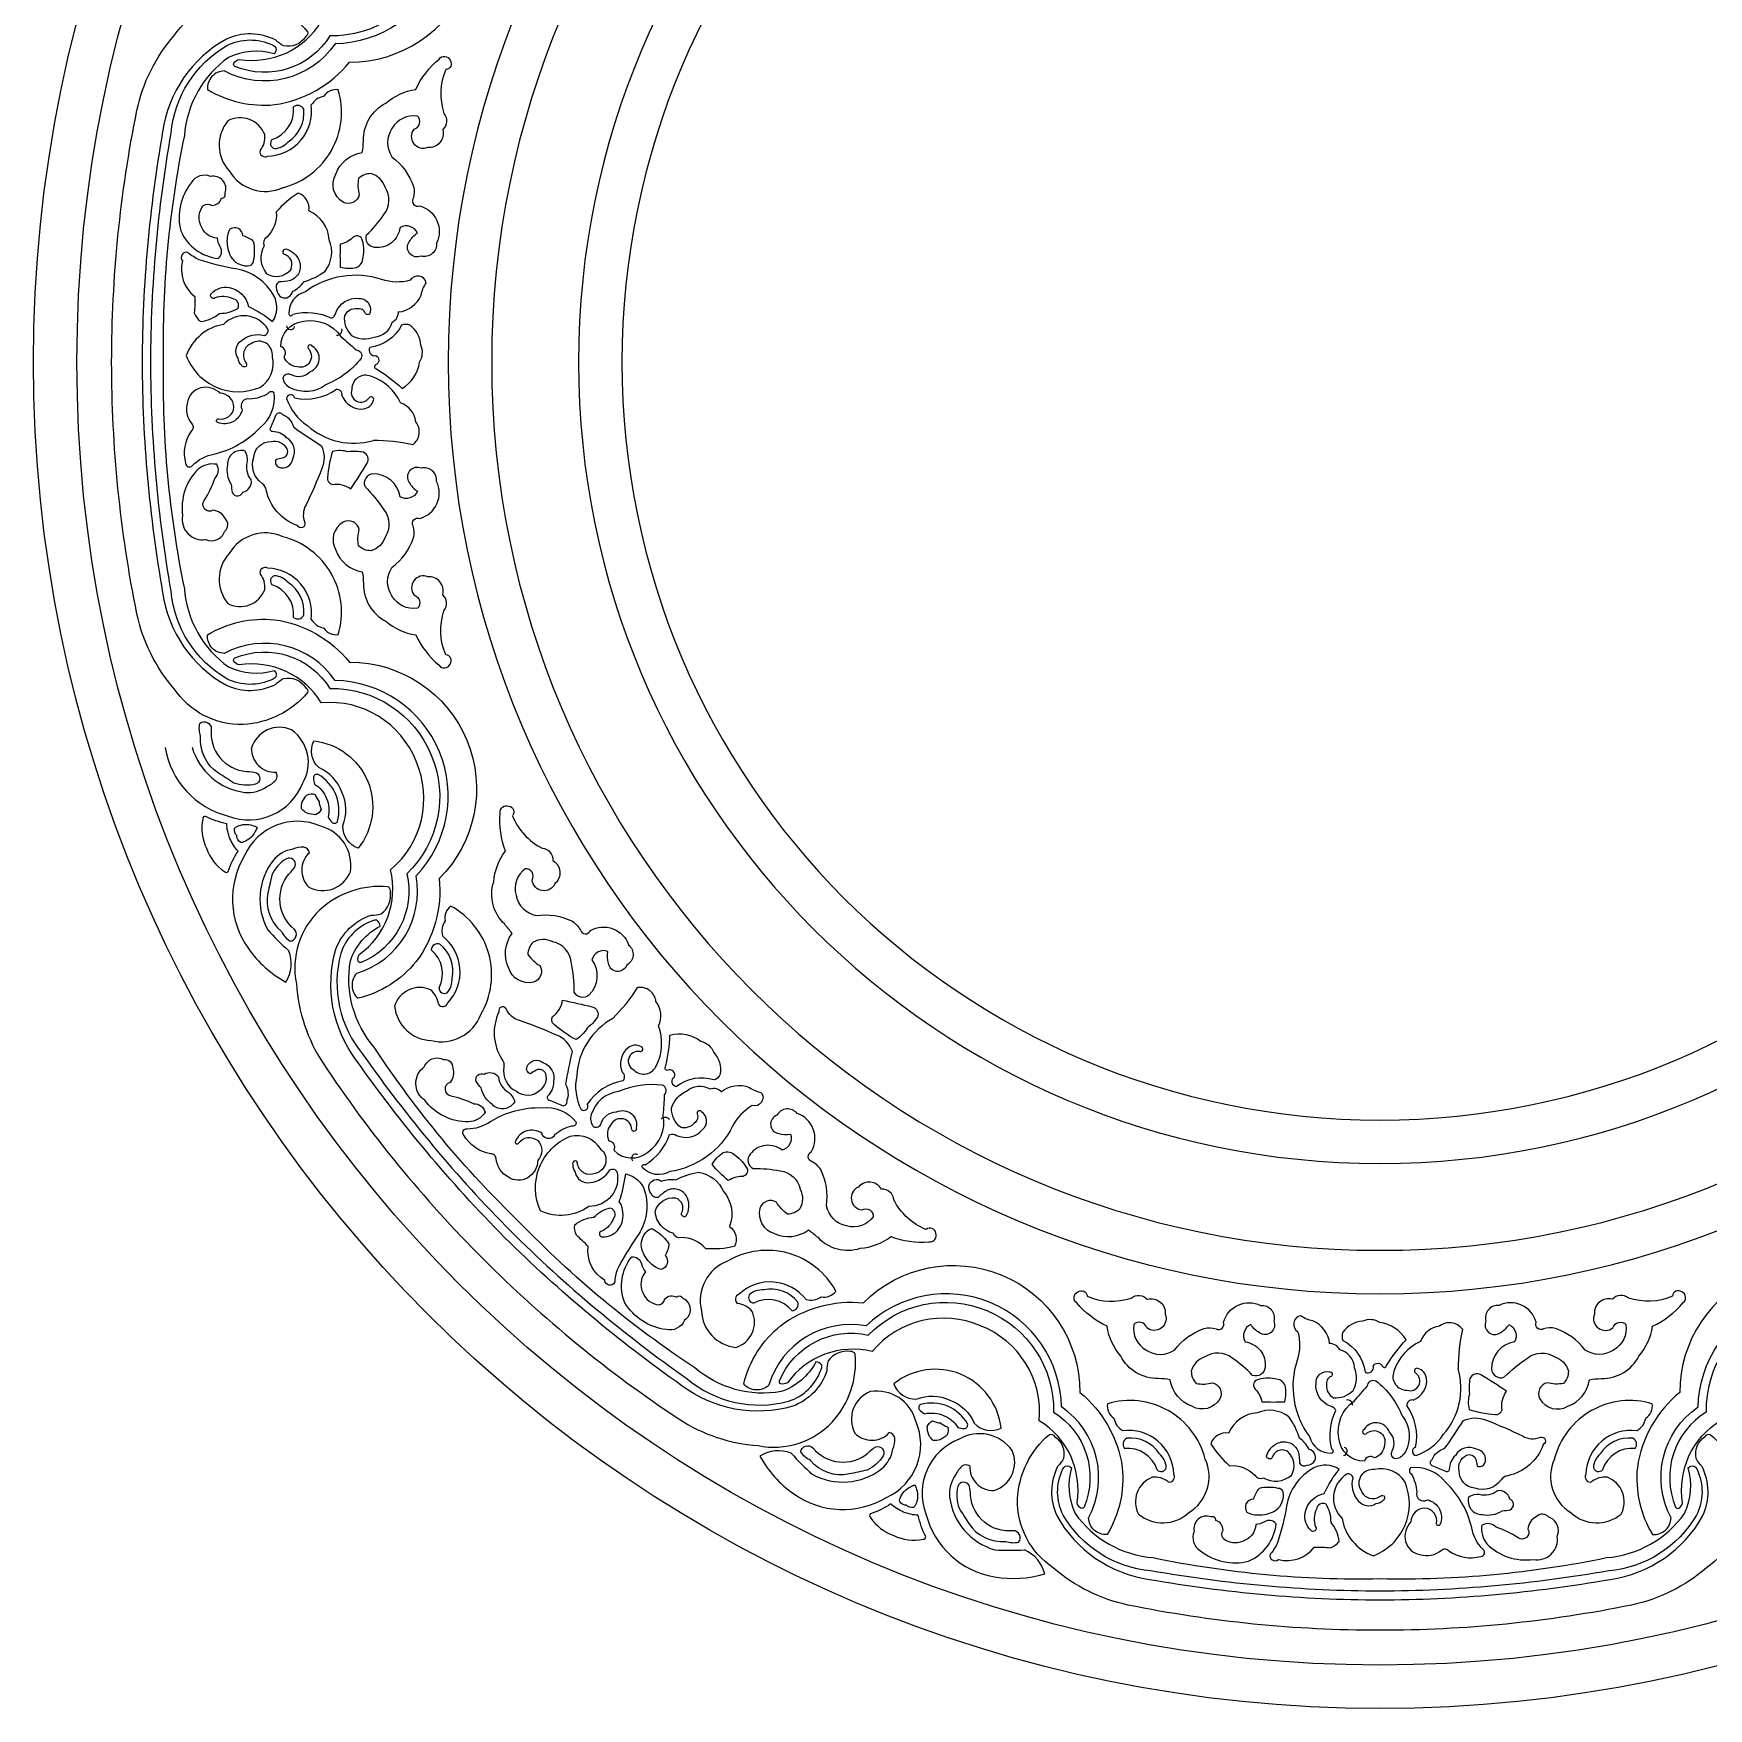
# Model space of a CAD drawing. Extents: x -66030 to 95157, y -13132 to 45879.
# Drawn here: x 24911 to 25836, y 15233 to 16159 of the extents above; entities that cross this region are included whole.
import ezdxf

# ---------------------------------------------------------------- set-up
doc = ezdxf.new("R2010")
doc.units = 0
doc.header["$LTSCALE"] = 100
doc.header["$MEASUREMENT"] = 0
for name, color, linetype in [('3', 11, 'CONTINUOUS'), ('4', 121, 'CONTINUOUS'), ('7', 105, 'CONTINUOUS')]:
    doc.layers.add(name, color=color, linetype=linetype)

msp = doc.modelspace()

# ---------------------------------------------------------------- linework, layer by layer
at = {"layer": '3'}
for points in [[(25134.96, 16192.34, -0.297565), (25077.35, 16152.96, -0.381293), (25016.11, 16138.02, 0.433071), (25006.87, 16127.76, 0.162838), (25043.87, 16119.38, 0.186622), (25085.37, 16142.86, 0.304065), (25150.18, 16186.04, 0.304065), (25134.89, 16262.4, 0.186622), (25122.14, 16308.35, 0.162838), (25090.05, 16328.59, 0.433071), (25089.34, 16314.8, -0.381293), (25122.08, 16260.93, -0.297565)], [(25122.15, 16197.65, 0.33263), (25107.96, 16257.6, 0.305606), (25090.61, 16304.47, -0.170739), (25090.04, 16308.1, -0.353151), (25091.73, 16308.85, -0.368072), (25116.93, 16259.79, -0.30942), (25130.52, 16194.18, -0.30942), (25074.52, 16157.4, -0.368072), (25022.01, 16140.53, -0.353151), (25021.34, 16142.26, -0.170739), (25024.32, 16144.42, 0.305606), (25069.73, 16165.3, 0.33263)], [(24953.87, 15977.07, -0.049978), (24967.81, 16116.12, -0.127726), (24988.39, 16157.55, -0.258257), (25026.48, 16177.23, -0.209814), (25062.12, 16159.7, -0.317206), (25061.07, 16156.77, -0.294929), (25048.88, 16151.82, -0.078685), (25044.44, 16155.12, 0.226494), (25017.27, 16155.61, 0.234615), (24982, 16104.38, 0.041967), (24970.67, 15977.07, 0.041967), (24982, 15849.77, 0.234615), (25017.27, 15798.53, 0.226494), (25044.44, 15799.03, -0.078685), (25048.88, 15802.32, -0.294929), (25061.07, 15797.38, -0.317206), (25062.12, 15794.44, -0.209814), (25026.48, 15776.91, -0.258257), (24988.39, 15796.6, -0.127726), (24967.81, 15838.02, -0.049978)], [(25105.02, 16073.73, 0.250909), (25097.16, 16081.26, 0.199461), (25090.32, 16078.52, 0.118638), (25090.67, 16069.62, -0.500363), (25081.78, 16065.51, -0.41386), (25077.68, 16080.92, -0.27939), (25092.38, 16092.9, 0.01683), (25093.06, 16099.4, -0.287686), (25105.37, 16120.28, -0.139494), (25121.91, 16127.73, -0.109255), (25134.76, 16144.58, -0.586306), (25140.92, 16143.89, -0.579978), (25138.53, 16138.76, 0.186244), (25137.5, 16114.46, -0.397495), (25136.82, 16105.56, -0.51448), (25128.61, 16095.63, -0.774726), (25121.09, 16105.9, 0.587405), (25122.8, 16113.09, 0.307032), (25108.78, 16106.24, 0.306097), (25108.78, 16090.5, -0.151024), (25120.75, 16074.07, -0.122965), (25120.41, 16067.57, 0.721031), (25124.17, 16063.46, -0.467893), (25133.4, 16042.92, -0.535542), (25124.85, 16035.74, -0.779721), (25118.36, 16043.61, -0.107912), (25122.8, 16048.4, 0.447509), (25113.23, 16051.48, -0.415654), (25099.2, 16040.5, -0.492038), (25094.75, 16047.35, 0.053662), (25104.34, 16058.67, 0.322968)], [(25003.04, 16052.91, -0.276698), (25004.54, 16063.68, -0.323477), (25009.29, 16063.68, 0.343194), (25014.55, 16067.69, 0.553893), (25016.55, 16070.45, 0.594127), (25008.54, 16079.72, 0.371029), (24997.78, 16076.21, 0.225979), (24992.02, 16049.65, 0.26981), (25012.8, 16034.37, 0.388681), (25013.8, 16040.88, -0.101774), (25012.3, 16045.64, -0.31351)], [(25052.64, 16022.25, -0.066562), (25046.16, 16021.5, 0.35759), (25045.05, 16017.24, 0.240168), (25047.64, 16012.97, 0.491999), (25053.94, 16016.31, 0.141115), (25060.05, 16021.5, 0.090306), (25071.91, 16027.44, 0.264668), (25074.13, 16044.69, 0.281079), (25062.83, 16060.63, 0.37042), (25056.9, 16070.46, 0.079612), (25044.86, 16060.08, -0.216403), (25039.68, 16046.17, 0.413763), (25038.2, 16041.35, 0.319216), (25039.49, 16025.95, 0.370368), (25052.83, 16028.18, 0.494912), (25048.94, 16036.71, -0.521329), (25050.05, 16039.68, -0.226587), (25057.46, 16033.19, -0.433138)], [(25032.32, 16033.21, 0.10024), (25032.32, 16043.78, 0.117255), (25026.41, 16046.88, 0.5773), (25019.17, 16050.65, 0.137667), (25017.64, 16043.2, 0.148293), (25020.39, 16034.33, 0.289477), (25030.28, 16030.56, 0.359842)], [(25080.22, 16042.27, 0.027746), (25080.22, 16029.64, 0.110684), (25089.13, 16029.31, 0.288846), (25092.83, 16035.03, 0.125149), (25092.16, 16045.3, 0.47842), (25087.12, 16045.97, -0.144111)], [(25009.04, 16015.07, -0.249126), (25018.8, 16018.33, -0.298315), (25029.56, 16007.81, -0.054055), (25042.83, 15999.54, 0.274678), (25043.58, 16013.57, 0.232204), (25022.56, 16028.6, -0.039077), (25002.29, 16033.62, -0.07496), (24996.03, 16037.62, 0.782852), (24993.03, 16033.11, 0.298967), (24999.78, 16013.32, -0.027723), (24999.53, 16004.3, 0.137889), (25003.04, 15999.54, 0.138064), (25013.55, 16004.05, 0.139881), (25023.56, 16006.81, 0.524443), (25020.8, 16012.07, 0.209653), (25011.04, 16012.57, -0.905096)], [(25025.68, 15975.42, -0.177034), (25023.75, 15979.2, -0.413776), (25025.53, 15989, -0.24009), (25038.21, 15991.9, 0.465596), (25040.21, 15995.24, 0.495506), (25015.74, 15997.91, 0.270132), (24995.05, 15980.76, 0.425993), (25035.76, 15963.16, 0.337079), (25042.66, 15980.09, 0.643969), (25031.09, 15987.44, 0.472422), (25027.75, 15977.07, -0.413454), (25028.2, 15974.74, -0.512487)], [(25114.37, 15962.61, 0.232525), (25123.96, 15977.07, 0.257308), (25124.68, 15986.56, 0.231359), (25118.66, 15997.46, 0.217066), (25114.08, 15997.46, -0.25199), (25096.6, 15985.27, 0.661581), (25099.89, 15980.68, -0.638523), (25099.75, 15975.52, 0.801238), (25100.18, 15973.36, -0.045647)], [(24998.13, 15942.91, -0.458065), (24997.81, 15938.99, 0.222349), (24994.71, 15921.21, 0.676952), (24998.46, 15919.91, -0.161118), (25010.52, 15926.27, 0.143658), (25035.78, 15940.79, 0.265544), (25043.6, 15960.04, 0.524558), (25040.34, 15959.72, -0.113853), (25030.24, 15956.62, 0.710612), (25026, 15950.9, -0.46843), (25012.47, 15943.73, -0.969491), (25012.96, 15945.68, 0.440288), (25021.44, 15952.21, 0.401984), (25013.78, 15959.88, 0.266587), (25003.02, 15962.82, 0.289911), (24995.69, 15954.98, 0.243018)], [(25070.05, 15918.28, -0.021813), (25061.28, 15898.24, 0.232407), (25060.6, 15888.33, -0.91061), (25056.55, 15886.75, -0.260244), (25039.3, 15906.29, 0.227005), (25037.02, 15910.08, -0.335139), (25032.38, 15924.6, -0.373918), (25041.95, 15933.32, -0.337792), (25050.66, 15929.25, -0.430305), (25048.34, 15924.02, -0.015634), (25044.71, 15923.3, 0.445), (25046.16, 15919.09, 0.500622), (25053.99, 15923.73, 0.390635), (25050.51, 15935.35, 0.210641), (25042.83, 15938.69, -0.605048), (25041.81, 15941.01, 0.024431), (25044.71, 15948.13, -0.561369), (25048.34, 15948.13, -0.236681), (25054.3, 15941.25, 0.013695), (25069.82, 15930.89, -0.202691)], [(25016.56, 15890.61, 0.271624), (25009.86, 15895.23, -0.821504), (25005.04, 15900.69, 0.055025), (25010.9, 15912.86, 0.355744), (25011.95, 15920.62, 0.22514), (25001.68, 15917.89, 0.237608), (24993.09, 15892.29, 0.522917), (25005.87, 15879.07, 0.445263), (25016.35, 15883.69, 0.466834)], [(25031.03, 15912.02, -0.256173), (25028.93, 15922.09, 0.132126), (25027.67, 15927.97, 0.510187), (25017.82, 15920.41, 0.192643), (25019.92, 15909.5, 0.027221), (25020.55, 15905.09, 0.690203), (25026.41, 15905.3, 0.400849)], [(25086.02, 15907.02, 0.0094), (25095.01, 15921.21, 0.470286), (25092.99, 15927.29, 0.084005), (25084.67, 15927.51, 0.128996), (25075.9, 15927.74, 0.058844), (25073.2, 15913.32, 0.388639), (25075.67, 15909.5, -0.210505)], [(25105.02, 15880.42, -0.250909), (25097.16, 15872.89, -0.199461), (25090.32, 15875.62, -0.118638), (25090.67, 15884.52, 0.500363), (25081.78, 15888.63, 0.41386), (25077.68, 15873.23, 0.27939), (25092.38, 15861.25, -0.01683), (25093.06, 15854.75, 0.287686), (25105.37, 15833.87, 0.139494), (25121.91, 15826.42, 0.109255), (25134.76, 15809.57, 0.586306), (25140.92, 15810.25, 0.579978), (25138.53, 15815.38, -0.186244), (25137.5, 15839.69, 0.397495), (25136.82, 15848.58, 0.51448), (25128.61, 15858.51, 0.774726), (25121.09, 15848.24, -0.587405), (25122.8, 15841.05, -0.307032), (25108.78, 15847.9, -0.306097), (25108.78, 15863.64, 0.151024), (25120.75, 15880.07, 0.122965), (25120.41, 15886.58, -0.721031), (25124.17, 15890.68, 0.467893), (25133.4, 15911.22, 0.535542), (25124.85, 15918.41, 0.779721), (25118.36, 15910.53, 0.107912), (25122.8, 15905.74, -0.447509), (25113.23, 15902.66, 0.376668), (25098.19, 15915.33, 0.492038), (25093.74, 15908.48, -0.047459), (25104.34, 15895.47, -0.322968)], [(25122.15, 15756.49, 0.33263), (25069.73, 15788.84, 0.305606), (25024.32, 15809.73, -0.170739), (25021.34, 15811.89, -0.353151), (25022.01, 15813.61, -0.368072), (25074.52, 15796.74, -0.30942), (25130.52, 15759.96, -0.311963), (25116.93, 15694.36, -0.368072), (25091.73, 15645.29, -0.353151), (25090.04, 15646.04, -0.170739), (25090.61, 15649.67, 0.305606), (25107.96, 15696.55, 0.33263)], [(25002.56, 15777.47, -0.637846), (25008.91, 15774.41, 0.420346), (25028.37, 15750.86, -0.075239), (25033.83, 15750.16, -0.664636), (25033.36, 15743.81, -0.145363), (25021.37, 15744.51, 0.001294), (25012.91, 15749.93, -0.277803), (25003.03, 15770.41, -0.132594)], [(25068.3, 15752.99, -0.32436), (25065.56, 15767.83, -0.270337), (25095.42, 15745.42, -0.270337), (25090.15, 15708.47, -0.32436), (25081.6, 15720.9, 0.206667), (25081.09, 15739.48, 0.206667)], [(25077.74, 15738.1, 0.167376), (25067.95, 15749.22, 0.519447), (25065.36, 15747.31, 0.091759), (25066.02, 15743.91, -0.151594), (25072.62, 15735.98, -0.151594), (25073.56, 15725.7, 0.091759), (25075.5, 15722.83, 0.519447), (25078.68, 15723.31, 0.167376)], [(25058.81, 15730.26, -0.095862), (25059.22, 15734.19, -0.064614), (25061.9, 15738.05, -0.181428), (25066.26, 15738.22, 0.117971), (25068.53, 15734.28, 0.117971), (25069.71, 15729.89, -0.181428), (25066.51, 15726.93, -0.064614), (25061.88, 15727.77, -0.095862)], [(25197.67, 15656.76, 0.250909), (25186.78, 15656.52, 0.199461), (25183.88, 15649.75, 0.118638), (25190.42, 15643.7, -0.500363), (25187.04, 15634.51, -0.41386), (25173.25, 15642.5, -0.27939), (25175.17, 15661.37, 0.01683), (25171.05, 15666.45, -0.287686), (25164.99, 15689.91, -0.139494), (25171.42, 15706.88, -0.109255), (25168.6, 15727.88, -0.586306), (25173.43, 15731.75, -0.579978), (25175.37, 15726.43, 0.186244), (25191.83, 15708.52, -0.397495), (25197.64, 15701.75, -0.51448), (25198.86, 15688.93, -0.774726), (25186.28, 15690.87, 0.587405), (25182.4, 15697.16, 0.307032), (25177.33, 15682.41, 0.306097), (25188.47, 15671.27, -0.151024), (25208.54, 15668.12, -0.122965), (25212.9, 15663.28, 0.721031), (25218.46, 15663.03, -0.467893), (25239.51, 15655.04, -0.535542), (25238.55, 15643.91, -0.779721), (25228.39, 15644.89, -0.107912), (25228.15, 15651.42, 0.447509), (25219.2, 15646.83, -0.376668), (25217.52, 15627.24, -0.492038), (25209.53, 15628.93, 0.047459), (25207.83, 15645.62, 0.322968)], [(25019.26, 15713.88, -0.093405), (25017.46, 15721.99, -0.0661), (25005.68, 15726.09, 0.473904), (25004.18, 15724.7, 0.16291), (25006.24, 15708.48, 0.16291), (25016.25, 15695.56, 0.473904), (25018.3, 15695.63, -0.0661), (25023.73, 15706.86, -0.093405)], [(25023, 15715.42, -0.260917), (25021.81, 15719.42, -0.183528), (25023.28, 15720.55, -0.198604), (25031.77, 15721.04, -0.122267), (25034.16, 15720.05, -0.122267), (25033.17, 15717.66, -0.198604), (25026.82, 15712, -0.183528), (25024.98, 15711.76, -0.260917)], [(25052.42, 15657.1, 0.637846), (25054.75, 15663.75, -0.420346), (25051.86, 15694.16, 0.075239), (25055.22, 15698.52, 0.664636), (25050.4, 15702.68, 0.145363), (25042.42, 15693.7, -0.001294), (25040.26, 15683.89, 0.277803), (25047.76, 15662.43, 0.132594)], [(25159.13, 15481.53, 0.049978), (25267.31, 15393.06, 0.127726), (25311.16, 15378.33, 0.258257), (25352.01, 15391.34, 0.209814), (25364.81, 15428.93, 0.317206), (25361.99, 15430.27, 0.294929), (25349.88, 15425.15, 0.078685), (25349.07, 15419.67, -0.226494), (25330.21, 15400.11, -0.234615), (25269.04, 15411.4, -0.041967), (25171.01, 15493.41, -0.041967), (25089, 15591.44, -0.234615), (25077.71, 15652.6, -0.226494), (25097.27, 15671.46, 0.078685), (25102.75, 15672.28, 0.294929), (25107.87, 15684.39, 0.317206), (25106.54, 15687.21, 0.209814), (25068.94, 15674.41, 0.258257), (25055.93, 15633.55, 0.127726), (25070.66, 15589.71, 0.049978)], [(25199.71, 15605.25, 0.021813), (25179.33, 15613.22, -0.232407), (25171.85, 15619.75, 0.91061), (25167.87, 15618, 0.260244), (25169.48, 15591.99, -0.227005), (25170.56, 15587.7, 0.335139), (25177.55, 15574.15, 0.373918), (25190.48, 15574.75, 0.337792), (25193.75, 15583.78, 0.430305), (25188.42, 15585.84, 0.015634), (25185.34, 15583.79, -0.445), (25183.39, 15587.79, -0.500622), (25192.21, 15590.04, -0.390635), (25197.96, 15579.37, -0.210641), (25194.89, 15571.57, 0.605048), (25195.82, 15569.21, -0.024431), (25202.9, 15566.23, 0.561369), (25205.46, 15568.79, 0.236681), (25204.82, 15577.88, -0.013695), (25208.47, 15596.18, 0.202691)], [(25203.04, 15624.51, -0.0094), (25219.43, 15620.84, -0.470286), (25222.3, 15615.1, -0.084005), (25216.57, 15609.06, -0.128996), (25210.53, 15602.7, -0.058844), (25198.43, 15610.98, -0.388639), (25197.47, 15615.44, 0.210505)], [(25262.39, 15605.24, -0.232525), (25279.41, 15601.8, -0.257308), (25286.62, 15595.6, -0.231359), (25290.08, 15583.64, -0.217066), (25286.83, 15580.39, 0.25199), (25265.85, 15576.66, -0.661581), (25264.94, 15582.23, 0.638523), (25261.18, 15585.78, -0.801238), (25259.97, 15587.61, 0.045647)], [(25142.33, 15587, -0.271624), (25140.85, 15578.99, 0.821504), (25141.3, 15571.72, -0.055025), (25154.05, 15567.26, -0.355744), (25160.28, 15562.51, -0.22514), (25151.09, 15557.18, -0.237608), (25126.91, 15569.21, -0.522917), (25126.61, 15587.6, -0.445263), (25137.28, 15591.74, -0.466834)], [(25167.69, 15582.09, 0.256173), (25173.33, 15573.48, -0.132126), (25176.59, 15568.44, -0.510187), (25164.29, 15566.81, -0.192643), (25158.05, 15576.01, -0.027221), (25155.38, 15579.57, -0.690203), (25159.68, 15583.57, -0.400849)], [(25166.27, 15536.98, 0.458065), (25163.27, 15539.52, -0.222349), (25148.51, 15549.91, -0.676952), (25150.24, 15553.48, 0.161118), (25163.26, 15557.51, -0.143658), (25191.39, 15565.1, -0.265544), (25210.54, 15557.02, -0.524558), (25208, 15554.94, 0.113853), (25198.66, 15549.99, -0.710612), (25191.63, 15551.03, 0.46843), (25176.99, 15546.55, 0.969491), (25178.72, 15545.51, -0.440288), (25189.33, 15546.89, -0.401984), (25189.33, 15536.05, -0.266587), (25183.81, 15526.37, -0.289911), (25173.08, 15526.72, -0.243018)], [(25334.36, 15520.06, -0.250909), (25334.12, 15509.18, -0.199461), (25327.35, 15506.28, -0.118638), (25321.3, 15512.82, 0.500363), (25312.11, 15509.43, 0.41386), (25320.1, 15495.64, 0.27939), (25338.97, 15497.57, -0.01683), (25344.05, 15493.45, 0.287686), (25367.52, 15487.39, 0.139494), (25384.48, 15493.82, 0.109255), (25405.49, 15491, 0.586306), (25409.35, 15495.83, 0.579978), (25404.03, 15497.77, -0.186244), (25386.12, 15514.23, 0.397495), (25379.35, 15520.04, 0.51448), (25366.53, 15521.25, 0.774726), (25368.47, 15508.68, -0.587405), (25374.76, 15504.8, -0.307032), (25360.01, 15499.73, -0.306097), (25348.88, 15510.86, 0.151024), (25345.72, 15530.94, 0.122965), (25340.88, 15535.3, -0.721031), (25340.64, 15540.86, 0.467893), (25332.64, 15561.91, 0.535542), (25321.52, 15560.95, 0.779721), (25322.49, 15550.79, 0.107912), (25329.02, 15550.54, -0.447509), (25324.43, 15541.6, 0.415654), (25306.74, 15539.44, 0.492038), (25308.44, 15531.46, -0.053662), (25323.23, 15530.23, -0.322968)], [(25208.74, 15533.47, 0.177034), (25210.05, 15529.44, 0.413776), (25218.24, 15523.76, 0.24009), (25229.25, 15530.68, -0.465596), (25233.03, 15529.74, -0.495506), (25217.62, 15510.54, -0.270132), (25190.85, 15508.04, -0.425993), (25207.2, 15549.27, -0.337079), (25224.05, 15542.18, -0.643969), (25221.07, 15528.8, -0.472422), (25211.37, 15533.77, 0.413454), (25210.04, 15535.73, 0.512487)], [(25294.58, 15524.77, -0.027746), (25285.65, 15533.7, -0.110684), (25291.71, 15540.24, -0.288846), (25298.38, 15538.81, -0.125149), (25305.16, 15531.07, -0.47842), (25302.07, 15527.03, 0.144111)], [(25225.02, 15493.67, 0.249126), (25234.22, 15498.27, 0.298315), (25234.39, 15513.32, 0.054055), (25237.92, 15528.54, -0.274678), (25248.37, 15519.15, -0.232204), (25244.14, 15493.66, 0.039077), (25233.35, 15475.78, 0.07496), (25231.76, 15468.52, -0.782852), (25226.45, 15469.59, -0.298967), (25217.23, 15488.36, 0.027723), (25210.67, 15494.56, -0.137889), (25209.78, 15500.41, -0.138064), (25220.4, 15504.65, -0.139881), (25229.43, 15509.78, -0.524443), (25231.21, 15504.11, -0.209653), (25224.66, 15496.86, 0.905096)], [(25260.92, 15519.43, 0.066562), (25255.81, 15515.37, -0.35759), (25252.01, 15517.6, -0.240168), (25250.82, 15522.45, -0.491999), (25257.64, 15524.54, -0.141115), (25265.63, 15525.19, -0.090306), (25278.21, 15529.38, -0.264668), (25291.98, 15518.76, -0.281079), (25295.27, 15499.49, -0.37042), (25298.02, 15488.35, -0.079612), (25282.17, 15487.18, 0.216403), (25268.66, 15493.34, -0.413763), (25264.21, 15495.71, -0.319216), (25254.24, 15507.51, -0.370368), (25265.24, 15515.36, -0.494912), (25268.53, 15506.58, 0.521329), (25271.41, 15505.27, 0.226587), (25272.06, 15515.1, 0.433138)], [(25254.29, 15497.3, -0.10024), (25261.77, 15489.83, -0.117255), (25259.78, 15483.46, -0.5773), (25257.33, 15475.68, -0.137667), (25250.99, 15479.86, -0.148293), (25246.66, 15488.08, -0.289477), (25250.98, 15497.74, -0.359842)], [(25247.52, 15462.67, 0.276698), (25256.2, 15456.11, 0.323477), (25259.56, 15459.48, -0.343194), (25266.12, 15460.36, -0.553893), (25269.48, 15459.82, -0.594127), (25270.37, 15447.6, -0.371029), (25260.28, 15442.48, -0.225979), (25237.43, 15457.19, -0.26981), (25241.31, 15482.68, -0.388681), (25246.63, 15478.78, 0.101774), (25248.93, 15474.36, 0.31351)], [(25445.71, 15472.58, -0.304065), (25488.89, 15407.77, -0.186622), (25512.36, 15366.27, -0.162838), (25503.98, 15329.26, -0.433071), (25493.73, 15338.51, 0.381293), (25478.79, 15399.75, 0.297565), (25439.4, 15457.36, 0.297565), (25370.82, 15444.47, 0.381293), (25316.95, 15411.73, -0.433071), (25303.16, 15412.45, -0.162838), (25323.4, 15444.54, -0.186622), (25369.35, 15457.29, -0.304065)], [(25558.02, 15427.42, 0.250909), (25550.49, 15419.56, 0.199461), (25553.23, 15412.72, 0.118638), (25562.12, 15413.06, -0.500363), (25566.23, 15404.18, -0.41386), (25550.83, 15400.07, -0.27939), (25538.85, 15414.77, 0.01683), (25532.35, 15415.46, -0.287686), (25511.47, 15427.76, -0.139494), (25504.02, 15444.31, -0.109255), (25487.17, 15457.16, -0.586306), (25487.85, 15463.32, -0.579978), (25492.99, 15460.92, 0.186244), (25517.29, 15459.9, -0.397495), (25526.19, 15459.21, -0.51448), (25536.11, 15451.01, -0.774726), (25525.84, 15443.49, 0.587405), (25518.66, 15445.2, 0.307032), (25525.5, 15431.18, 0.306097), (25541.25, 15431.18, -0.151024), (25557.68, 15443.15, -0.122965), (25564.18, 15442.8, 0.721031), (25568.29, 15446.57, -0.467893), (25588.82, 15455.8, -0.535542), (25596.01, 15447.25, -0.779721), (25588.14, 15440.75, -0.107912), (25583.34, 15445.2, 0.447509), (25580.26, 15435.63, -0.415654), (25591.25, 15421.59, -0.492038), (25584.4, 15417.15, 0.053662), (25573.08, 15426.74, 0.322968)], [(25751.33, 15427.42, -0.250909), (25758.86, 15419.56, -0.199461), (25756.12, 15412.72, -0.118638), (25747.22, 15413.06, 0.500363), (25743.12, 15404.18, 0.41386), (25758.52, 15400.07, 0.27939), (25770.5, 15414.77, -0.01683), (25777, 15415.46, 0.287686), (25797.88, 15427.76, 0.139494), (25805.33, 15444.31, 0.109255), (25822.18, 15457.16, 0.586306), (25821.5, 15463.32, 0.579978), (25816.36, 15460.92, -0.186244), (25792.06, 15459.9, 0.397495), (25783.16, 15459.21, 0.51448), (25773.24, 15451.01, 0.774726), (25783.5, 15443.49, -0.587405), (25790.69, 15445.2, -0.307032), (25783.85, 15431.18, -0.306097), (25768.1, 15431.18, 0.151024), (25751.67, 15443.15, 0.122965), (25745.17, 15442.8, -0.721031), (25741.06, 15446.57, 0.467893), (25720.53, 15455.8, 0.535542), (25713.34, 15447.25, 0.779721), (25721.21, 15440.75, 0.107912), (25726, 15445.2, -0.447509), (25729.08, 15435.63, 0.376668), (25716.42, 15420.58, 0.492038), (25723.27, 15416.14, -0.047459), (25736.27, 15426.74, -0.322968)], [(25437.56, 15452.92, -0.30942), (25474.34, 15396.92, -0.368072), (25491.21, 15344.41, -0.353151), (25489.49, 15343.74, -0.170739), (25487.33, 15346.72, 0.305606), (25466.45, 15392.12, 0.33263), (25434.09, 15444.55, 0.33263), (25374.15, 15430.35, 0.305606), (25327.28, 15413.01, -0.170739), (25323.65, 15412.44, -0.353151), (25322.89, 15414.13, -0.368072), (25371.96, 15439.33, -0.30942)], [(25875.25, 15444.55, -0.33263), (25935.2, 15430.35, -0.305606), (25982.07, 15413.01, 0.170739), (25985.7, 15412.44, 0.353151), (25986.45, 15414.13, 0.368072), (25937.39, 15439.33, 0.30942), (25871.78, 15452.92, 0.311963), (25835.01, 15396.92, 0.368072), (25818.13, 15344.41, 0.353151), (25819.86, 15343.74, 0.170739), (25822.02, 15346.72, -0.305606), (25842.9, 15392.12, -0.33263)], [(25669.14, 15436.76, 0.232525), (25654.67, 15446.36, 0.257308), (25645.18, 15447.08, 0.231359), (25634.28, 15441.06, 0.217066), (25634.28, 15436.48, -0.25199), (25646.48, 15419, 0.661581), (25651.07, 15422.29, -0.638523), (25656.23, 15422.15, 0.801238), (25658.38, 15422.58, -0.045647)], [(25417.09, 15403.49, -0.206667), (25430.59, 15390.7, 0.32436), (25445.43, 15387.96, 0.270337), (25423.02, 15417.82, 0.270337), (25386.07, 15412.55, 0.32436), (25398.5, 15404, -0.206667)], [(25589.48, 15402.62, 0.027746), (25602.1, 15402.62, 0.110684), (25602.44, 15411.53, 0.288846), (25596.72, 15415.23, 0.125149), (25586.45, 15414.56, 0.47842), (25585.77, 15409.52, -0.144111)], [(25724.73, 15408.42, 0.0094), (25710.54, 15417.41, 0.470286), (25704.46, 15415.39, 0.084005), (25704.23, 15407.07, 0.128996), (25704.01, 15398.29, 0.058844), (25718.42, 15395.59, 0.388639), (25722.25, 15398.07, -0.210505)], [(25415.7, 15400.14, 0.167376), (25400.91, 15401.08, 0.519447), (25400.43, 15397.9, 0.091759), (25403.3, 15395.96, -0.151594), (25413.58, 15395.02, -0.151594), (25421.51, 15388.42, 0.091759), (25424.91, 15387.76, 0.519447), (25426.82, 15390.34, 0.167376)], [(25609.5, 15375.04, -0.066562), (25610.24, 15368.56, 0.35759), (25614.51, 15367.45, 0.240168), (25618.77, 15370.04, 0.491999), (25615.44, 15376.34, 0.141115), (25610.24, 15382.45, 0.090306), (25604.31, 15394.31, 0.264668), (25587.06, 15396.53, 0.281079), (25571.11, 15385.23, 0.37042), (25561.28, 15379.3, 0.079612), (25571.67, 15367.26, -0.216403), (25585.58, 15362.08, 0.413763), (25590.4, 15360.59, 0.319216), (25605.79, 15361.89, 0.370368), (25603.57, 15375.23, 0.494912), (25595.04, 15371.34, -0.521329), (25592.07, 15372.45, -0.226587), (25598.56, 15379.86, -0.433138)], [(25713.47, 15392.45, -0.021813), (25733.51, 15383.67, 0.232407), (25743.42, 15383, -0.91061), (25745, 15378.95, -0.260244), (25725.46, 15361.7, 0.227005), (25721.66, 15359.42, -0.335139), (25707.14, 15354.78, -0.373918), (25698.43, 15364.35, -0.337792), (25702.5, 15373.05, -0.430305), (25707.72, 15370.73, -0.015634), (25708.45, 15367.11, 0.445), (25712.66, 15368.56, 0.500622), (25708.01, 15376.39, 0.390635), (25696.4, 15372.91, 0.210641), (25693.06, 15365.22, -0.605048), (25690.73, 15364.21, 0.024431), (25683.62, 15367.11, -0.561369), (25683.62, 15370.73, -0.236681), (25690.5, 15376.7, 0.013695), (25700.86, 15392.22, -0.202691)], [(25407.86, 15381.2, -0.095862), (25405.37, 15384.28, -0.064614), (25404.53, 15388.91, -0.181428), (25407.5, 15392.11, 0.117971), (25411.88, 15390.92, 0.117971), (25415.82, 15388.66, -0.181428), (25415.65, 15384.3, -0.064614), (25411.79, 15381.62, -0.095862)], [(25654.67, 15276.27, -0.049978), (25515.62, 15290.21, -0.127726), (25474.2, 15310.79, -0.258257), (25454.52, 15348.88, -0.209814), (25472.05, 15384.51, -0.317206), (25474.98, 15383.46, -0.294929), (25479.93, 15371.28, -0.078685), (25476.63, 15366.83, 0.226494), (25476.13, 15339.66, 0.234615), (25527.37, 15304.4, 0.041967), (25654.67, 15293.07, 0.041967), (25781.98, 15304.4, 0.234615), (25833.21, 15339.66, 0.226494), (25832.72, 15366.83, -0.078685), (25829.42, 15371.28, -0.294929), (25834.37, 15383.46, -0.317206), (25837.3, 15384.51, -0.209814), (25854.83, 15348.88, -0.258257), (25835.15, 15310.79, -0.127726), (25793.73, 15290.21, -0.049978)], [(25334.7, 15374.82, -0.637846), (25341.35, 15377.14, 0.420346), (25371.77, 15374.26, -0.075239), (25376.12, 15377.62, -0.664636), (25380.28, 15372.79, -0.145363), (25371.3, 15364.82, 0.001294), (25361.49, 15362.66, -0.277803), (25340.03, 15370.16, -0.132594)], [(25616.67, 15331.44, -0.249126), (25613.41, 15341.2, -0.298315), (25623.94, 15351.96, -0.054055), (25632.21, 15365.23, 0.274678), (25618.18, 15365.98, 0.232204), (25603.14, 15344.95, -0.039077), (25598.13, 15324.68, -0.07496), (25594.12, 15318.43, 0.782852), (25598.63, 15315.42, 0.298967), (25618.43, 15322.18, -0.027723), (25627.45, 15321.93, 0.137889), (25632.21, 15325.43, 0.138064), (25627.7, 15335.95, 0.139881), (25624.94, 15345.96, 0.524443), (25619.68, 15343.2, 0.209653), (25619.18, 15333.44, -0.905096)], [(25656.32, 15348.08, -0.177034), (25652.55, 15346.15, -0.413776), (25642.74, 15347.93, -0.24009), (25639.85, 15360.61, 0.465596), (25636.51, 15362.61, 0.495506), (25633.83, 15338.14, 0.270132), (25650.99, 15317.44, 0.425993), (25668.59, 15358.16, 0.337079), (25651.66, 15365.06, 0.643969), (25644.3, 15353.49, 0.472422), (25654.67, 15350.15, -0.413454), (25657, 15350.6, -0.512487)], [(25688.84, 15320.53, -0.458065), (25692.75, 15320.2, 0.222349), (25710.54, 15317.11, 0.676952), (25711.84, 15320.86, -0.161118), (25705.48, 15332.92, 0.143658), (25690.96, 15358.17, 0.265544), (25671.7, 15366, 0.524558), (25672.03, 15362.74, -0.113853), (25675.13, 15352.63, 0.710612), (25680.84, 15348.4, -0.46843), (25688.02, 15334.87, -0.969491), (25686.06, 15335.36, 0.440288), (25679.54, 15343.83, 0.401984), (25671.87, 15336.18, 0.266587), (25668.93, 15325.42, 0.289911), (25676.76, 15318.09, 0.243018)], [(25393.02, 15345.39, -0.260917), (25389.36, 15347.38, -0.183528), (25389.6, 15349.22, -0.198604), (25395.26, 15355.57, -0.122267), (25397.65, 15356.56, -0.122267), (25398.64, 15354.17, -0.198604), (25398.15, 15345.68, -0.183528), (25397.02, 15344.21, -0.260917)], [(25455.07, 15324.96, 0.637846), (25452.01, 15331.31, -0.420346), (25428.47, 15350.77, 0.075239), (25427.77, 15356.23, 0.664636), (25421.41, 15355.76, 0.145363), (25422.12, 15343.77, -0.001294), (25427.53, 15335.3, 0.277803), (25448.01, 15325.43, 0.132594)], [(25598.54, 15354.71, 0.10024), (25587.97, 15354.72, 0.117255), (25584.87, 15348.8, 0.5773), (25581.09, 15341.57, 0.137667), (25588.54, 15340.04, 0.148293), (25597.42, 15342.79, 0.289477), (25601.19, 15352.68, 0.359842)], [(25719.73, 15353.42, -0.256173), (25709.66, 15351.33, 0.132126), (25703.78, 15350.07, 0.510187), (25711.33, 15340.22, 0.192643), (25722.25, 15342.31, 0.027221), (25726.65, 15342.94, 0.690203), (25726.44, 15348.81, 0.400849)], [(25391.48, 15341.66, -0.093405), (25384.46, 15346.13, -0.0661), (25373.24, 15340.7, 0.473904), (25373.16, 15338.65, 0.16291), (25386.08, 15328.64, 0.16291), (25402.3, 15326.58, 0.473904), (25403.7, 15328.08, -0.0661), (25399.6, 15339.86, -0.093405)], [(25578.84, 15325.43, -0.276698), (25568.06, 15326.94, -0.323477), (25568.06, 15331.69, 0.343194), (25564.05, 15336.95, 0.553893), (25561.3, 15338.95, 0.594127), (25552.03, 15330.94, 0.371029), (25555.53, 15320.18, 0.225979), (25582.09, 15314.42, 0.26981), (25597.38, 15335.19, 0.388681), (25590.86, 15336.2, -0.101774), (25586.1, 15334.69, -0.31351)], [(25741.13, 15338.96, 0.271624), (25736.52, 15332.25, -0.821504), (25731.06, 15327.43, 0.055025), (25718.89, 15333.3, 0.355744), (25711.12, 15334.35, 0.22514), (25713.85, 15324.08, 0.237608), (25739.45, 15315.49, 0.522917), (25752.68, 15328.27, 0.445263), (25748.06, 15338.75, 0.466834)]]:
    msp.add_lwpolyline(points, format="xyb", close=True, dxfattribs=at)
for points in [[(24975.47, 15977.05, -0.041992), (24986.74, 16103.63, -0.242899), (25017.55, 16152.05, -0.230778), (25042.7, 16152.38, -0.163212), (25044.68, 16150.87, -0.296077), (25043.66, 16147.41, 0.185692), (25018.5, 16145.46, 0.223585), (24994.05, 16102.27, 0.055837), (24982.42, 15977.07, 0.055837), (24994.05, 15851.88, 0.223585), (25018.5, 15808.69, 0.185692), (25043.66, 15806.74, -0.296077), (25044.68, 15803.27, -0.163212), (25042.7, 15801.77, -0.230778), (25017.55, 15802.1, -0.242899), (24986.74, 15850.52, -0.041992), (24975.47, 15977.1)], [(25112.34, 16004.8, 0.272916), (25124.89, 16014.12, -0.11922), (25127.67, 16020.71, 0.71743), (25118.91, 16022.3, -0.143055), (25103.17, 16022.7, 0.245238), (25060.93, 16015.92, 0.347873), (25051.76, 16003.75, 0.827177), (25053.95, 16003.55, -0.18248), (25075.27, 16001.36, 0.282582), (25077.66, 16004.35, -0.339962), (25090.42, 16012.33, -0.478835), (25096.79, 16004.95, -0.786728), (25094.2, 16003.95, 0.366594), (25089.42, 16006.54, 0.304063), (25082.45, 16002.75, 0.230707), (25086.43, 15991.78, 0.213569), (25098.98, 15990.98, 0.316468), (25108.95, 15999.16, 0.292929), (25112.33, 16005.15)], [(25088.79, 15983.8, -0.573446), (25091.74, 15979.28, -0.135697), (25072.17, 15964.62, -0.297093), (25052.59, 15962.92, -0.269688), (25048.65, 15968.42, -0.492767), (25053.01, 15970.26, 0.340355), (25063.43, 15971.81, 0.631965), (25064.84, 15985.77, 1.072493), (25062.45, 15984.64, -0.776153), (25056.39, 15974.49, -0.295863), (25049.14, 15980.04, 0.535998), (25047.38, 15985.63, -0.397497), (25060.05, 15999.73, -0.297571), (25080.48, 15991.27, -0.017076), (25088.95, 15983.8)], [(25089.34, 15639.35, 0.381293), (25122.08, 15693.22, 0.297565), (25134.96, 15761.8, 0.297565), (25077.35, 15801.18, 0.381293), (25016.11, 15816.13, -0.433071), (25006.87, 15826.38, -0.162838), (25043.87, 15834.76, -0.186622), (25085.37, 15811.29, -0.304065), (25150.18, 15768.1, -0.304065), (25134.89, 15691.74, -0.186622), (25122.14, 15645.8, -0.162838), (25090.05, 15625.56)], [(25174.39, 15496.82, 0.041992), (25271.86, 15415.28, 0.242899), (25327.89, 15402.83, 0.230778), (25345.9, 15420.38, 0.163212), (25346.24, 15422.85, 0.296077), (25343.06, 15424.57, -0.185692), (25323.9, 15408.16, -0.223585), (25276.07, 15421.41, -0.055837), (25179.32, 15501.72, -0.055837), (25099.02, 15598.46, -0.223585), (25085.77, 15646.3, -0.185692), (25102.18, 15665.46, 0.296077), (25100.45, 15668.64, 0.163212), (25097.98, 15668.3, 0.230778), (25080.43, 15650.28, 0.242899), (25092.89, 15594.26, 0.041992), (25174.42, 15496.79)], [(25259.29, 15572.18, 0.573446), (25258.19, 15577.46, 0.135697), (25233.97, 15573.98, 0.297093), (25218.93, 15561.34, 0.269688), (25220.03, 15554.66, 0.492767), (25224.42, 15556.45, -0.340355), (25232.88, 15562.72, -0.631965), (25243.75, 15553.85, -1.072493), (25241.26, 15552.95, 0.776153), (25229.8, 15555.85, 0.295863), (25228.6, 15546.8, -0.535998), (25231.3, 15541.6, 0.397497), (25250.24, 15540.59, 0.297571), (25258.69, 15561.01, 0.017076), (25259.4, 15572.28)], [(25290.79, 15573.98, -0.272916), (25306.26, 15576.25, 0.11922), (25312.88, 15573.57, -0.71743), (25307.81, 15566.24, 0.143055), (25296.97, 15554.83, -0.245238), (25262.3, 15529.76, -0.347873), (25247.22, 15531.88, -0.827177), (25248.63, 15533.57, 0.18248), (25262.15, 15550.2, -0.282582), (25265.95, 15549.78, 0.339962), (25280.61, 15553.15, 0.478835), (25279.9, 15562.88, 0.786728), (25277.37, 15561.75, -0.366594), (25275.82, 15556.54, -0.304063), (25268.21, 15554.29, -0.230707), (25263.27, 15564.86, -0.213569), (25271.58, 15574.3, -0.316468), (25284.41, 15575.56, -0.292929), (25291.03, 15573.73)], [(25815.62, 15338.51, -0.381293), (25830.56, 15399.75, -0.297565), (25869.95, 15457.36, -0.297565), (25938.53, 15444.47, -0.381293), (25992.4, 15411.73, 0.433071), (26006.19, 15412.45, 0.162838), (25985.95, 15444.54, 0.186622), (25940, 15457.29, 0.304065), (25863.64, 15472.58, 0.304065), (25820.46, 15407.77, 0.186622), (25796.98, 15366.27, 0.162838), (25805.36, 15329.26)], [(25626.95, 15434.74, 0.272916), (25617.62, 15447.28, -0.11922), (25611.04, 15450.07, 0.71743), (25609.44, 15441.31, -0.143055), (25609.04, 15425.57, 0.245238), (25615.83, 15383.33, 0.347873), (25627.99, 15374.16, 0.827177), (25628.19, 15376.35, -0.18248), (25630.39, 15397.67, 0.282582), (25627.4, 15400.06, -0.339962), (25619.42, 15412.81, -0.478835), (25626.8, 15419.19, -0.786728), (25627.8, 15416.6, 0.366594), (25625.2, 15411.82, 0.304063), (25628.99, 15404.84, 0.230707), (25639.96, 15408.83, 0.213569), (25640.76, 15421.38, 0.316468), (25632.58, 15431.34, 0.292929), (25626.6, 15434.73)], [(25647.95, 15411.18, -0.573446), (25652.46, 15414.14, -0.135697), (25667.13, 15394.56, -0.297093), (25668.82, 15374.99, -0.269688), (25663.32, 15371.04, -0.492767), (25661.49, 15375.41, 0.340355), (25659.94, 15385.83, 0.631965), (25645.98, 15387.24, 1.072493), (25647.1, 15384.85, -0.776153), (25657.26, 15378.79, -0.295863), (25651.71, 15371.54, 0.535998), (25646.12, 15369.78, -0.397497), (25632.02, 15382.45, -0.297571), (25640.48, 15402.87, -0.017076), (25647.95, 15411.34)], [(25654.7, 15297.87, -0.041992), (25528.12, 15309.14, -0.242899), (25479.7, 15339.95, -0.230778), (25479.37, 15365.1, -0.163212), (25480.87, 15367.08, -0.296077), (25484.34, 15366.05, 0.185692), (25486.29, 15340.9, 0.223585), (25529.48, 15316.45, 0.055837), (25654.67, 15304.82, 0.055837), (25779.87, 15316.45, 0.223585), (25823.06, 15340.9, 0.185692), (25825.01, 15366.05, -0.296077), (25828.47, 15367.08, -0.163212), (25829.98, 15365.1, -0.230778), (25829.65, 15339.95, -0.242899), (25781.23, 15309.14, -0.041992), (25654.65, 15297.87)]]:
    msp.add_lwpolyline(points, format="xyb", dxfattribs=at)
for centre, radius, start, end in [((25037.75, 16115.28), 43.14, 284.44634, 16.66437), ((25078.15, 16119.05), 8.65, 83.88712, 144.85157), ((25039.32, 16115.95), 25.06, 271.74921, 7.46673), ((25037.21, 16116.46), 17.2, 288.26404, 5.6577), ((25041.45, 16114.66), 18.66, 302.19066, 6.88451), ((25056.66, 16115.32), 3.67, 25.41512, 129.49856), ((25073.33, 16113.44), 10.83, 102.00575, 147.80945), ((25034.45, 16097.05), 21.17, 140.78799, 222.52863), ((25024.87, 16097.52), 14.61, 21.23809, 117.85121), ((25026.7, 16101.54), 11.86, 320.85906, 6.1577), ((25044.56, 16097.94), 2.93, 131.93212, 256.10837), ((25043.25, 16105.73), 10.65, 273.26825, 319.91721), ((25038.67, 16093.38), 2.85, 166.54816, 299.64634), ((25038.87, 16094.81), 23.38, 211.07528, 294.35385), ((25052.79, 15997.28), 2.24, 183.33107, 347.86147), ((25078.23, 15994.99), 2.95, 267.19841, 8.8959), ((25094.19, 15962.23), 7.61, 67.32358, 180.96943), ((25088.51, 15943.23), 27.41, 24.54252, 71.67865), ((25052.79, 15956.86), 2.24, 12.13853, 176.66893), ((25061.09, 15986.1), 29.41, 257.99251, 305.30211), ((25078.23, 15959.15), 2.95, 351.1041, 92.80159), ((25091.98, 15962.7), 11.55, 200.31633, 275.31703), ((25091.64, 15960.31), 5.36, 160.47295, 326.34157), ((25097.26, 15956.55), 1.4, 337.24402, 145.94163), ((25077.31, 15965.69), 28.13, 198.01491, 237.30677), ((25092.14, 15957.81), 6.66, 277.85265, 344.38356), ((25109.54, 15942.77), 12.47, 5.94856, 71.75324), ((25087.61, 15970.49), 38.22, 228.15437, 286.53188), ((25115.18, 15938.56), 8.71, 305.47528, 39.15089), ((25098.22, 15830.93), 102.92, 77.6474, 89.85369), ((25038.87, 15859.34), 23.38, 65.64615, 148.92472), ((25037.75, 15838.86), 43.14, 343.33563, 75.55366), ((25034.45, 15857.09), 21.17, 137.47137, 219.21201), ((25038.67, 15860.76), 2.85, 60.35366, 193.45184), ((25026.7, 15852.61), 11.86, 353.8423, 39.14094), ((25039.32, 15838.19), 25.06, 352.53327, 88.25079), ((25044.56, 15856.2), 2.93, 103.89163, 228.06788), ((25043.25, 15848.42), 10.65, 40.08279, 86.73175), ((25024.87, 15856.63), 14.61, 242.14879, 338.76191), ((25037.21, 15837.68), 17.2, 354.3423, 71.73596), ((25041.45, 15839.48), 18.66, 353.11549, 57.80934), ((25056.66, 15838.82), 3.67, 230.50144, 334.58488), ((25073.33, 15840.7), 10.83, 212.19055, 257.99425), ((25078.15, 15835.1), 8.65, 215.14843, 276.11288), ((25046.68, 15758.95), 16.34, 66.13519, 162.95634), ((25040.26, 15755.8), 22.3, 329.83211, 54.22485), ((25029.7, 15771.66), 46.86, 189.33418, 255.76769), ((25031.92, 15774.02), 34.97, 196.16496, 262.71664), ((25044.21, 15763.6), 13.16, 179.41401, 272.17767), ((25033.94, 15755.91), 14.48, 293.4722, 317.6681), ((25041.66, 15748.35), 3.7, 323.70379, 34.62871), ((25029.58, 15756.3), 32.16, 249.2261, 338.64969), ((25029.15, 15757.46), 18.21, 264.73688, 305.43508), ((25056.56, 15691.17), 32.16, 66.35031, 155.7739), ((25063.75, 15699.07), 22.3, 350.77515, 75.16789), ((25057.08, 15690.05), 18.21, 99.56492, 140.26312), ((25059.37, 15694.53), 14.48, 87.3319, 111.5278), ((25059.48, 15705.34), 3.7, 10.37129, 81.29621), ((25067.5, 15680.4), 46.86, 149.23231, 215.66582), ((25070.74, 15680.29), 34.97, 142.28336, 208.83504), ((25072.06, 15696.35), 13.16, 132.82233, 225.58599), ((25070.52, 15701.39), 16.34, 242.04366, 338.86481), ((25146.62, 15669.8), 8.65, 128.88712, 189.85157), ((25120.71, 15638.57), 43.14, 329.44634, 61.66437), ((25144.92, 15756.59), 140.24, 221.63197, 228.36803), ((25147.18, 15662.43), 10.83, 147.00575, 192.80945), ((25078.73, 15687.33), 60.03, 214.79552, 241.61627), ((25134.06, 15651.97), 3.67, 70.41512, 174.49856), ((25123.77, 15640.75), 18.66, 347.19066, 51.88451), ((25121.35, 15640.15), 25.06, 316.74921, 52.46673), ((25033.61, 15644.72), 19.47, 328.38511, 21.23714), ((25119.49, 15639.02), 17.2, 333.26404, 50.6577), ((25096.16, 15632.79), 9.47, 136.13344, 229.7975), ((25131.36, 15635.7), 10.65, 318.26825, 4.91721), ((25124.17, 15616.9), 14.61, 66.23809, 162.85121), ((25122.62, 15621.03), 11.86, 5.85906, 51.1577), ((25137.79, 15631.13), 2.93, 176.93212, 301.10837), ((25157.86, 15686.94), 102.92, 315.14631, 327.3526), ((25245.97, 15622.83), 8.71, 5.84911, 99.52472), ((25131.27, 15623.34), 21.17, 185.78799, 267.52863), ((25135.98, 15624.89), 23.38, 256.07528, 339.35385), ((25136.85, 15623.74), 2.85, 211.54816, 344.64634), ((25244.95, 15615.86), 12.47, 333.24676, 39.05144), ((25249.04, 15580.75), 38.22, 118.46812, 176.84563), ((25230.4, 15600.66), 27.41, 333.32135, 20.45748), ((25246.63, 15589.34), 11.55, 129.68297, 204.68367), ((25243.28, 15592.92), 6.66, 60.61644, 127.14735), ((25246.01, 15597.43), 1.4, 259.05837, 67.75598), ((25244.69, 15590.8), 5.36, 78.65843, 244.52705), ((25247.86, 15591.25), 7.61, 224.03057, 337.67642), ((25238.37, 15576.86), 28.13, 167.69323, 206.98509), ((25241.33, 15550.96), 29.41, 99.69789, 147.00749), ((25234.4, 15582.14), 2.95, 312.19841, 53.8959), ((25214.79, 15565.76), 2.24, 228.33107, 32.86147), ((25259.74, 15556.79), 2.95, 36.1041, 137.80159), ((25243.36, 15537.18), 2.24, 57.13853, 221.66893), ((25316.17, 15443.11), 43.14, 28.33563, 120.55366), ((25302.49, 15458.38), 23.38, 110.64615, 193.92472), ((25317.76, 15443.75), 25.06, 37.53327, 133.25079), ((25301.34, 15459.25), 2.85, 105.35366, 238.45184), ((25308.73, 15460.18), 2.93, 148.89163, 273.06788), ((25313.3, 15453.76), 10.65, 85.08279, 131.73175), ((25316.62, 15441.89), 17.2, 39.3423, 116.73596), ((25318.35, 15446.16), 18.66, 38.11549, 102.80934), ((25340.03, 15469.57), 10.83, 257.19055, 302.99425), ((25347.4, 15469.02), 8.65, 260.14843, 321.11288), ((25300.95, 15453.67), 21.17, 182.47137, 264.21201), ((25294.5, 15446.57), 14.61, 287.14879, 23.76191), ((25298.64, 15445.01), 11.86, 38.8423, 84.14094), ((25329.57, 15456.45), 3.67, 275.50144, 19.58488), ((25688.98, 15431.93), 12.47, 95.94856, 161.75324), ((25693.18, 15437.58), 8.71, 35.47528, 129.15089), ((25800.82, 15420.62), 102.92, 167.6474, 179.85369), ((25688.52, 15410.91), 27.41, 114.54252, 161.67865), ((25675.19, 15419.66), 1.4, 67.24402, 235.94163), ((25669.52, 15416.59), 7.61, 157.32358, 270.96943), ((25671.44, 15414.04), 5.36, 250.47295, 56.34157), ((25669.04, 15414.37), 11.55, 290.31633, 5.31703), ((25673.94, 15414.53), 6.66, 7.85265, 74.38356), ((25661.26, 15410.01), 38.22, 318.15437, 16.53188), ((25379, 15392.92), 16.34, 111.13519, 207.95634), ((25376.68, 15386.15), 22.3, 14.83211, 99.22485), ((25516.46, 15360.15), 43.14, 14.44634, 106.66437), ((25636.75, 15400.63), 2.95, 357.19841, 98.8959), ((25672.59, 15400.63), 2.95, 81.1041, 182.80159), ((25792.88, 15360.15), 43.14, 73.33563, 165.55366), ((25512.7, 15400.55), 8.65, 173.88712, 234.85157), ((25518.31, 15395.73), 10.83, 192.00575, 237.80945), ((25645.64, 15383.49), 29.41, 347.99251, 35.30211), ((25791.04, 15395.73), 10.83, 302.19055, 347.99425), ((25796.65, 15400.55), 8.65, 305.14843, 6.11288), ((25373.96, 15394.46), 13.16, 224.41401, 317.17767), ((25368.78, 15378.96), 32.16, 294.2261, 23.64969), ((25382.94, 15381.88), 3.7, 8.70379, 79.62871), ((25433.4, 15362.65), 22.3, 35.77515, 120.16789), ((25515.8, 15361.72), 25.06, 1.74921, 97.46673), ((25666.05, 15399.7), 28.13, 288.01491, 327.30677), ((25793.55, 15361.72), 25.06, 82.53327, 178.25079), ((25322.32, 15356.01), 19.47, 68.76286, 121.61489), ((25367.65, 15379.48), 18.21, 309.73688, 350.43508), ((25372.13, 15381.77), 14.48, 338.4722, 2.6681), ((25433.91, 15351.98), 32.16, 111.35031, 200.7739), ((25436.55, 15369.08), 16.34, 287.04366, 23.86481), ((25516.42, 15379.06), 3.67, 115.41512, 219.49856), ((25515.28, 15359.6), 17.2, 18.26404, 95.6577), ((25517.08, 15363.85), 18.66, 32.19066, 96.88451), ((25634.47, 15375.18), 2.24, 273.33107, 77.86147), ((25674.88, 15375.18), 2.24, 102.13853, 266.66893), ((25792.27, 15363.85), 18.66, 83.11549, 147.80934), ((25794.07, 15359.6), 17.2, 84.3423, 161.73596), ((25792.93, 15379.06), 3.67, 320.50144, 64.58488), ((25364.93, 15401.13), 60.03, 208.38373, 235.20448), ((25434.2, 15467.32), 140.24, 221.63197, 228.36803), ((25357.9, 15393.14), 34.97, 241.16496, 307.71664), ((25433.52, 15356.34), 14.48, 132.3319, 156.5278), ((25425.95, 15364.06), 3.7, 55.37129, 126.29621), ((25441.2, 15366.61), 13.16, 177.82233, 270.58599), ((25533.8, 15366.96), 2.93, 221.93212, 346.10837), ((25526.02, 15365.64), 10.65, 3.26825, 49.91721), ((25536.94, 15361.27), 23.38, 301.07528, 24.35385), ((25772.41, 15361.27), 23.38, 155.64615, 238.92472), ((25783.33, 15365.64), 10.65, 130.08279, 176.73175), ((25775.55, 15366.96), 2.93, 193.89163, 318.06788), ((25435.07, 15351.55), 18.21, 144.56492, 185.26312), ((25534.23, 15347.27), 14.61, 111.23809, 207.85121), ((25530.21, 15349.09), 11.86, 50.85906, 96.1577), ((25538.36, 15361.07), 2.85, 256.54816, 29.64634), ((25770.99, 15361.07), 2.85, 150.35366, 283.45184), ((25779.14, 15349.09), 11.86, 83.8423, 129.14094), ((25775.12, 15347.27), 14.61, 332.14879, 68.76191), ((25358, 15389.9), 46.86, 234.33418, 300.76769), ((25451.63, 15354.31), 34.97, 187.28336, 253.83504), ((25449.26, 15352.1), 46.86, 194.23231, 260.66582), ((25534.7, 15356.85), 21.17, 230.78799, 312.52863), ((25774.65, 15356.85), 21.17, 227.47137, 309.21201), ((25806.16, 15338.7), 9.47, 265.2025, 358.86656), ((25450.13, 15460.72), 140.24, 266.63197, 273.36803), ((25450.52, 15302.91), 19.47, 13.38511, 66.23714), ((25452.3, 15364.94), 60.03, 259.79552, 286.61627)]:
    msp.add_arc(centre, radius, start, end, dxfattribs=at)
at = {"layer": '4'}
for points in [[(25163.87, 15977.07, 1), (26145.47, 15977.07, 1), (25163.87, 15977.07, 1)], [(25235.87, 15977.07, 1), (26073.47, 15977.07, 1), (25235.87, 15977.07, 1)]]:
    msp.add_lwpolyline(points, format="xyb", dxfattribs=at)
msp.add_circle((25654.67, 15977.07), 744, dxfattribs=at)
at = {"layer": '7'}
msp.add_lwpolyline([(25139.87, 15977.07, 1), (26169.47, 15977.07, 1)], format="xyb", close=True, dxfattribs=at)
msp.add_lwpolyline([(25211.87, 15977.07, 1), (26097.47, 15977.07, 1), (25211.87, 15977.07, 1)], format="xyb", dxfattribs=at)
msp.add_circle((25654.67, 15977.07), 720, dxfattribs=at)

doc.saveas('drawing.dxf')
